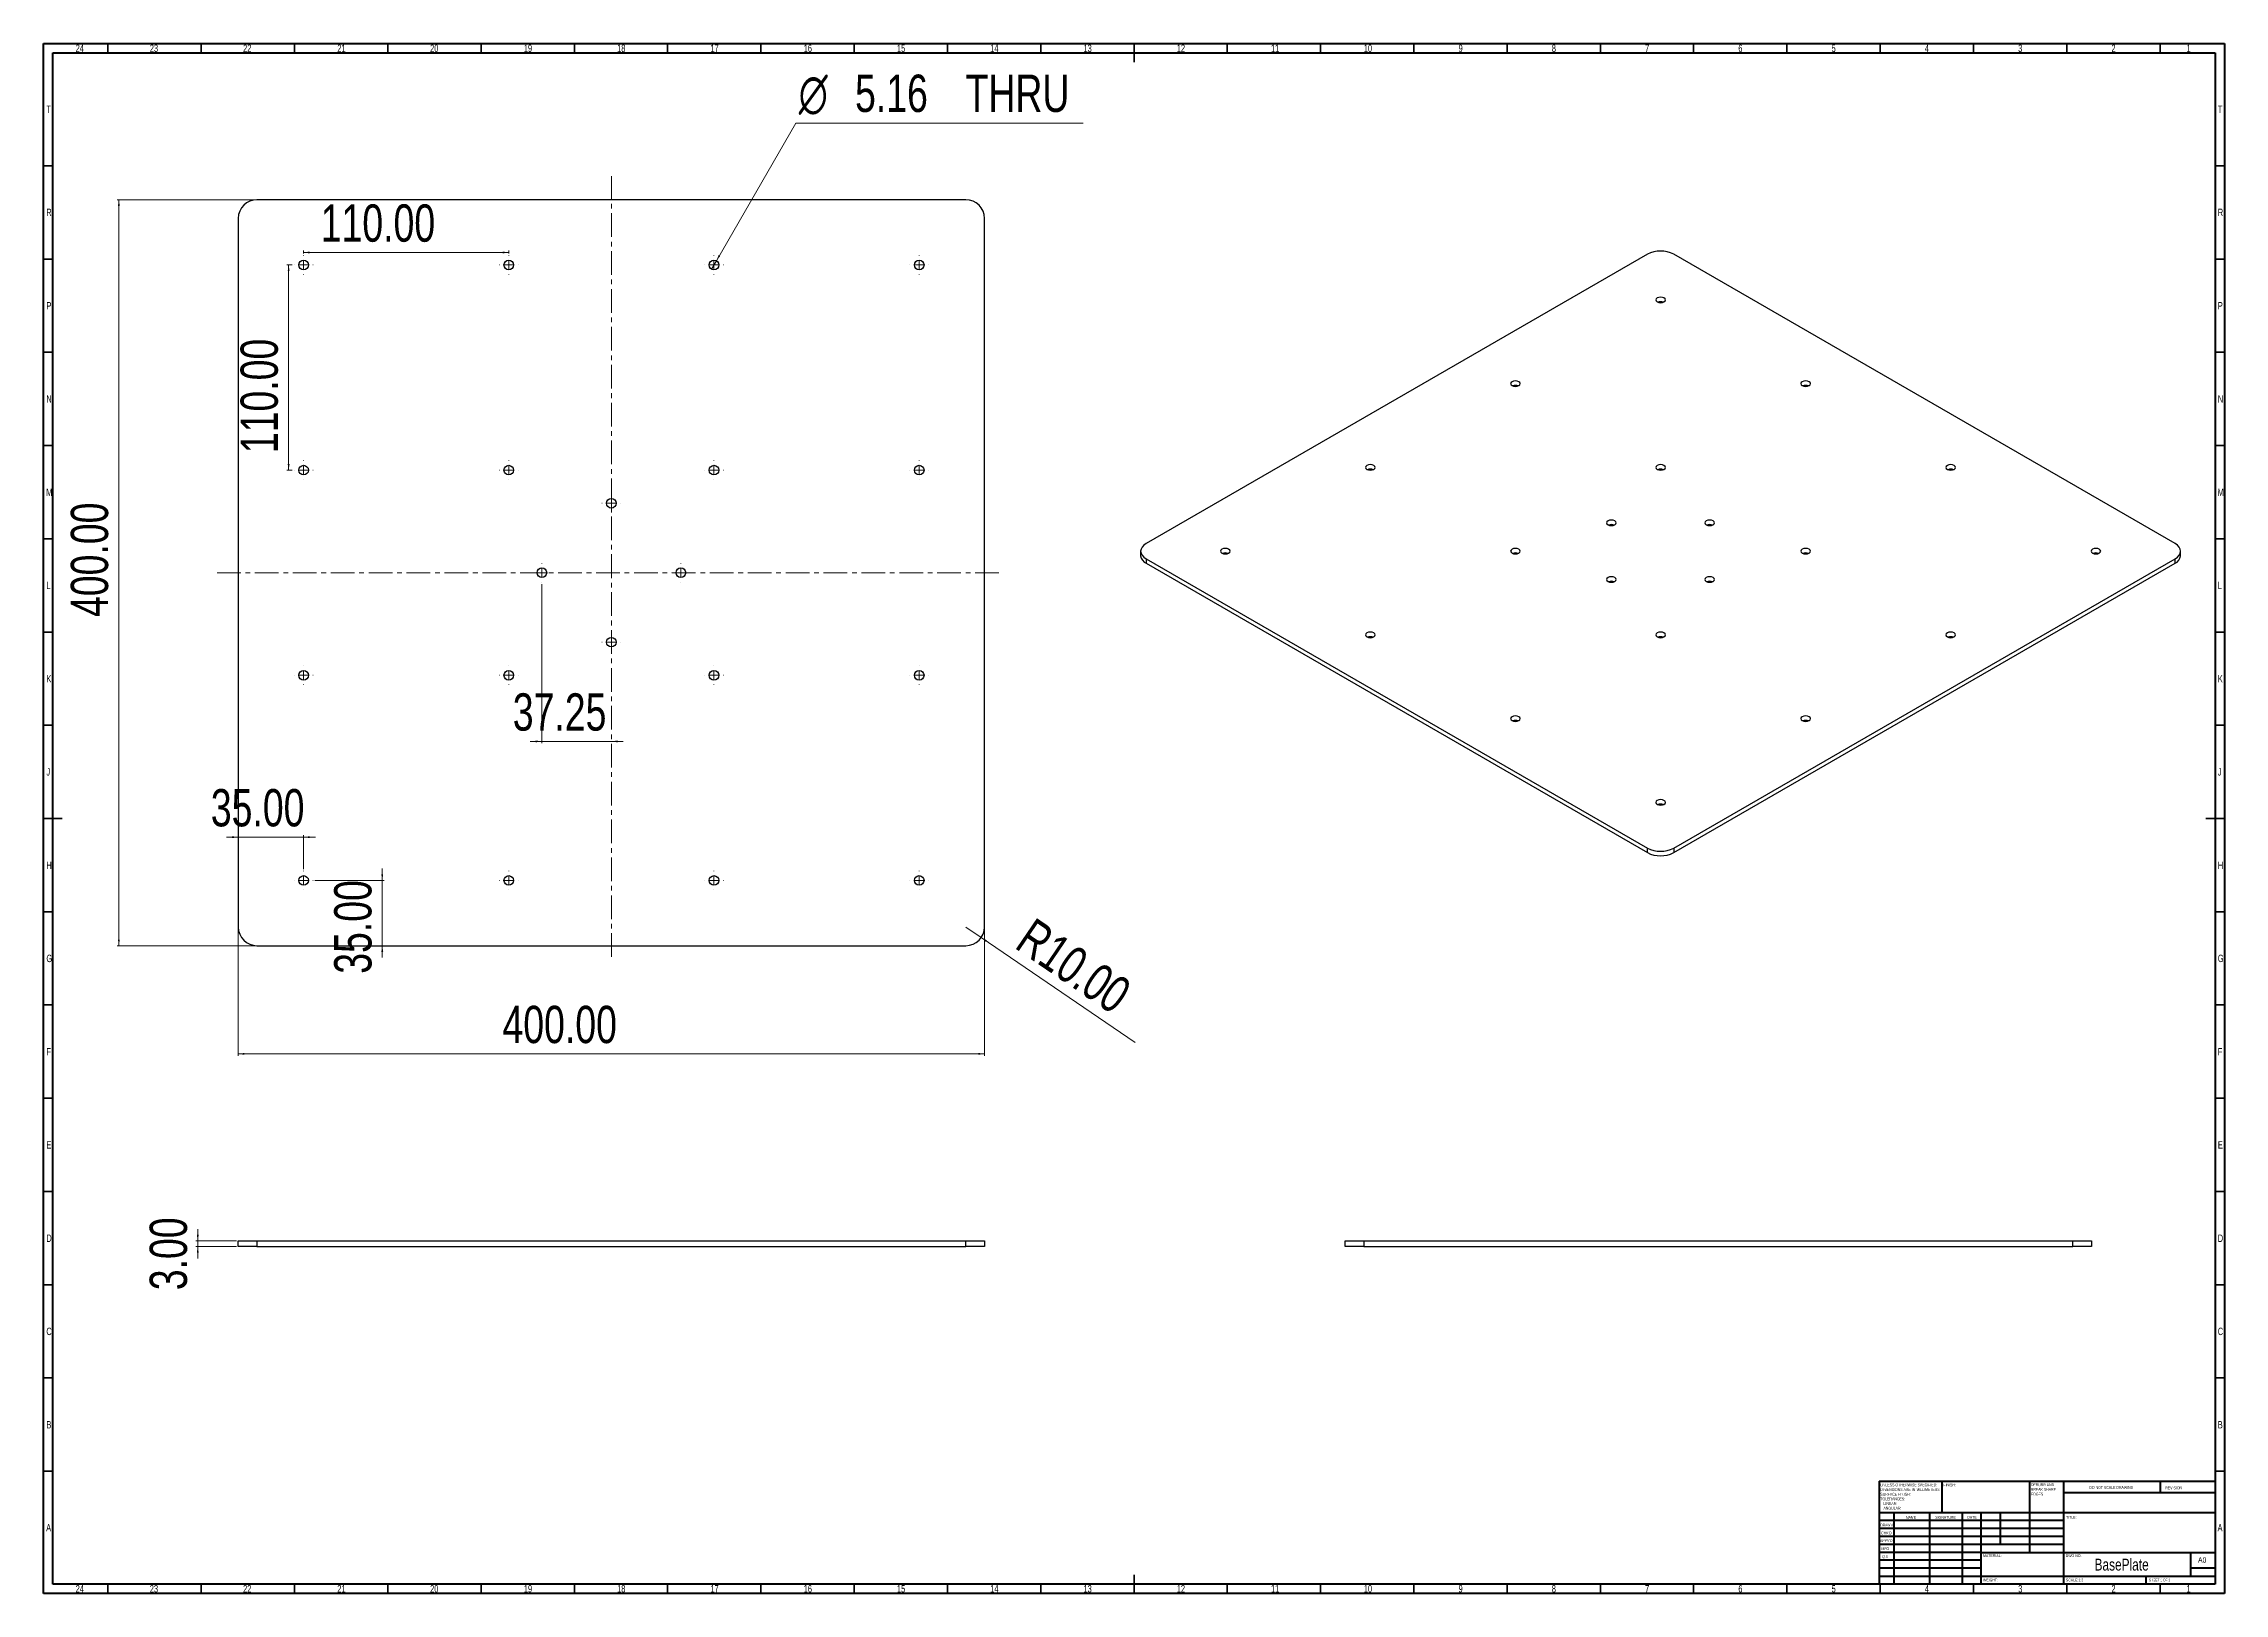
# Model space of a CAD drawing. Header units: inches. Extents: x 13597 to 24437, y 2931 to 11219.
# Drawn here: x 13597 to 14766, y 7395 to 8226 of the extents above; entities that cross this region are included whole.
import ezdxf

# ---------------------------------------------------------------- set-up
doc = ezdxf.new("R2010")
doc.units = ezdxf.units.IN
doc.header["$MEASUREMENT"] = 0
doc.linetypes.add('CENTERX2', pattern=[20.32, 12.7, -2.54, 2.54, -2.54])
doc.styles.add('SLDTEXTSTYLE0', font='TXT', dxfattribs={"width": 0.75})
doc.styles.add('SLDTEXTSTYLE1', font='TXT', dxfattribs={"width": 0.686449})
doc.styles.add('SLDTEXTSTYLE2', font='TXT', dxfattribs={"width": 0.6875})

msp = doc.modelspace()

# ---------------------------------------------------------------- linework, layer by layer
at = {"color": 7, "linetype": 'Continuous', "lineweight": 70}
for p, q in [((13596.587, 7394.546), (13596.587, 8225.546)), ((13596.587, 8225.546), (14765.587, 8225.546)), ((13601.587, 7399.546), (13601.587, 8220.546)), ((13601.587, 8220.546), (14760.587, 8220.546)), ((14760.587, 8220.546), (14760.587, 7399.546)), ((14765.587, 8225.546), (14765.587, 7394.546)), ((14765.587, 7394.546), (13596.587, 7394.546)), ((14760.587, 7399.546), (13601.587, 7399.546))]:
    msp.add_line(p, q, dxfattribs=at)
at = {"color": 7, "linetype": 'Continuous', "lineweight": 35}
for p, q in [((13631.087, 8220.546), (13631.087, 8225.546)), ((13681.087, 8220.546), (13681.087, 8225.546)), ((13731.087, 8220.546), (13731.087, 8225.546)), ((13781.087, 8220.546), (13781.087, 8225.546)), ((13831.087, 8220.546), (13831.087, 8225.546)), ((13881.087, 8220.546), (13881.087, 8225.546)), ((13931.087, 8220.546), (13931.087, 8225.546)), ((13981.087, 8220.546), (13981.087, 8225.546)), ((14031.087, 8220.546), (14031.087, 8225.546)), ((14081.087, 8220.546), (14081.087, 8225.546)), ((14131.087, 8220.546), (14131.087, 8225.546)), ((14181.087, 8225.546), (14181.087, 8215.546)), ((14181.087, 8220.546), (14181.087, 8225.546)), ((14231.087, 8220.546), (14231.087, 8225.546)), ((14281.087, 8220.546), (14281.087, 8225.546)), ((14331.087, 8220.546), (14331.087, 8225.546)), ((14381.087, 8220.546), (14381.087, 8225.546)), ((14431.087, 8220.546), (14431.087, 8225.546)), ((14481.087, 8220.546), (14481.087, 8225.546)), ((14531.087, 8220.546), (14531.087, 8225.546)), ((14581.087, 8220.546), (14581.087, 8225.546)), ((14631.087, 8220.546), (14631.087, 8225.546)), ((14681.087, 8220.546), (14681.087, 8225.546)), ((14731.087, 8220.546), (14731.087, 8225.546)), ((13601.587, 8160.046), (13596.587, 8160.046)), ((14760.587, 8160.046), (14765.587, 8160.046)), ((13601.587, 8110.046), (13596.587, 8110.046)), ((14760.587, 8110.046), (14765.587, 8110.046)), ((13601.587, 8060.046), (13596.587, 8060.046)), ((14760.587, 8060.046), (14765.587, 8060.046)), ((13601.587, 8010.046), (13596.587, 8010.046)), ((14760.587, 8010.046), (14765.587, 8010.046)), ((13601.587, 7960.046), (13596.587, 7960.046)), ((14760.587, 7960.046), (14765.587, 7960.046)), ((13601.587, 7910.046), (13596.587, 7910.046)), ((14760.587, 7910.046), (14765.587, 7910.046)), ((13601.587, 7860.046), (13596.587, 7860.046)), ((14760.587, 7860.046), (14765.587, 7860.046)), ((13596.587, 7810.046), (13606.587, 7810.046)), ((13601.587, 7810.046), (13596.587, 7810.046)), ((14765.587, 7810.046), (14755.587, 7810.046)), ((14760.587, 7810.046), (14765.587, 7810.046)), ((13601.587, 7760.046), (13596.587, 7760.046)), ((14760.587, 7760.046), (14765.587, 7760.046)), ((13601.587, 7710.046), (13596.587, 7710.046)), ((14760.587, 7710.046), (14765.587, 7710.046)), ((13601.587, 7660.046), (13596.587, 7660.046)), ((14760.587, 7660.046), (14765.587, 7660.046)), ((13601.587, 7610.046), (13596.587, 7610.046)), ((14760.587, 7610.046), (14765.587, 7610.046)), ((13601.587, 7560.046), (13596.587, 7560.046)), ((14760.587, 7560.046), (14765.587, 7560.046)), ((13601.587, 7510.046), (13596.587, 7510.046)), ((14760.587, 7510.046), (14765.587, 7510.046)), ((13601.587, 7460.046), (13596.587, 7460.046)), ((14760.587, 7460.046), (14765.587, 7460.046)), ((14181.087, 7394.546), (14181.087, 7404.546)), ((13631.087, 7399.546), (13631.087, 7394.546)), ((13681.087, 7399.546), (13681.087, 7394.546)), ((13731.087, 7399.546), (13731.087, 7394.546)), ((13781.087, 7399.546), (13781.087, 7394.546)), ((13831.087, 7399.546), (13831.087, 7394.546)), ((13881.087, 7399.546), (13881.087, 7394.546)), ((13931.087, 7399.546), (13931.087, 7394.546)), ((13981.087, 7399.546), (13981.087, 7394.546)), ((14031.087, 7399.546), (14031.087, 7394.546)), ((14081.087, 7399.546), (14081.087, 7394.546)), ((14131.087, 7399.546), (14131.087, 7394.546)), ((14181.087, 7399.546), (14181.087, 7394.546)), ((14231.087, 7399.546), (14231.087, 7394.546)), ((14281.087, 7399.546), (14281.087, 7394.546)), ((14331.087, 7399.546), (14331.087, 7394.546)), ((14381.087, 7399.546), (14381.087, 7394.546)), ((14431.087, 7399.546), (14431.087, 7394.546)), ((14481.087, 7399.546), (14481.087, 7394.546)), ((14531.087, 7399.546), (14531.087, 7394.546)), ((14581.087, 7399.546), (14581.087, 7394.546)), ((14631.087, 7399.546), (14631.087, 7394.546)), ((14681.087, 7399.546), (14681.087, 7394.546)), ((14731.087, 7399.546), (14731.087, 7394.546))]:
    msp.add_line(p, q, dxfattribs=at)
at = {"color": 7, "linetype": 'Continuous', "lineweight": 0}
for p, q in [((13957.228, 8109.07), (13999.8, 8182.806)), ((13999.8, 8182.806), (14153.911, 8182.806)), ((13709.938, 8141.836), (13635.938, 8141.836)), ((13636.938, 8141.836), (13636.938, 7741.836)), ((13735.938, 8112.916), (13735.938, 8114.547)), ((13735.938, 8113.547), (13845.938, 8113.547)), ((13845.938, 8112.916), (13845.938, 8114.547)), ((13729.858, 8106.836), (13726.93, 8106.836)), ((13727.93, 8106.836), (13727.93, 7996.836)), ((13954.648, 8104.601), (13957.228, 8109.07)), ((13729.858, 7996.836), (13726.93, 7996.836)), ((13863.688, 7935.756), (13863.688, 7850.376)), ((13863.688, 7851.376), (13857.338, 7851.376)), ((13863.688, 7851.376), (13900.938, 7851.376)), ((13900.938, 7851.376), (13907.288, 7851.376)), ((13700.938, 7800.041), (13694.588, 7800.041)), ((13735.938, 7800.041), (13700.938, 7800.041)), ((13735.938, 7782.916), (13735.938, 7801.041)), ((13735.938, 7800.041), (13742.288, 7800.041)), ((13742.018, 7776.836), (13779.112, 7776.836)), ((13778.112, 7776.836), (13778.112, 7783.186)), ((13778.112, 7776.836), (13778.112, 7741.836)), ((13700.938, 7750.836), (13700.938, 7682.836)), ((14099.202, 7746.205), (14090.938, 7751.836)), ((14100.938, 7750.836), (14100.938, 7682.836)), ((13709.938, 7741.836), (13635.938, 7741.836)), ((13778.112, 7741.836), (13778.112, 7735.486)), ((14099.202, 7746.205), (14181.76, 7689.964)), ((13700.938, 7683.836), (14100.938, 7683.836)), ((13679.227, 7583.556), (13679.227, 7589.906)), ((13699.938, 7583.556), (13678.227, 7583.556)), ((13699.938, 7580.556), (13678.227, 7580.556)), ((13679.227, 7583.556), (13679.227, 7580.556)), ((13679.227, 7580.556), (13679.227, 7574.206))]:
    msp.add_line(p, q, dxfattribs=at)
at = {"color": 7, "linetype": 'CENTERX2', "lineweight": 18}
for p, q in [((13900.938, 7735.792), (13900.938, 8154.402)), ((13689.565, 7941.836), (14110.611, 7941.836))]:
    msp.add_line(p, q, dxfattribs=at)
at = {"color": 7, "linetype": 'Continuous', "lineweight": 25}
for p, q in [((14090.938, 8141.836), (13710.938, 8141.836)), ((13700.938, 8131.836), (13700.938, 7751.836)), ((14100.938, 7751.836), (14100.938, 8131.836)), ((14456.281, 8112.598), (14187.581, 7957.481)), ((14739.124, 7957.481), (14470.424, 8112.598)), ((14462.365, 8089.482), (14461.528, 8089.159)), ((14463.353, 8089.596), (14462.365, 8089.482)), ((14464.34, 8089.482), (14463.353, 8089.596)), ((14465.177, 8089.159), (14464.34, 8089.482)), ((14460.969, 8088.676), (14460.773, 8088.106)), ((14460.773, 8088.106), (14460.969, 8087.536)), ((14461.528, 8089.159), (14460.969, 8088.676)), ((14460.969, 8087.536), (14461.528, 8087.053)), ((14461.528, 8087.053), (14462.365, 8086.73)), ((14462.365, 8086.73), (14463.353, 8086.617)), ((14463.353, 8086.617), (14464.34, 8086.73)), ((14464.34, 8086.73), (14465.177, 8087.053)), ((14465.736, 8088.676), (14465.177, 8089.159)), ((14465.177, 8087.053), (14465.736, 8087.536)), ((14465.933, 8088.106), (14465.736, 8088.676)), ((14465.736, 8087.536), (14465.933, 8088.106)), ((14383.187, 8043.774), (14382.991, 8043.204)), ((14382.991, 8043.204), (14383.187, 8042.634)), ((14383.746, 8044.257), (14383.187, 8043.774)), ((14384.583, 8044.58), (14383.746, 8044.257)), ((14385.571, 8044.693), (14384.583, 8044.58)), ((14386.558, 8044.58), (14385.571, 8044.693)), ((14387.395, 8044.257), (14386.558, 8044.58)), ((14387.954, 8043.774), (14387.395, 8044.257)), ((14388.151, 8043.204), (14387.954, 8043.774)), ((14387.954, 8042.634), (14388.151, 8043.204)), ((14538.751, 8043.774), (14538.554, 8043.204)), ((14538.554, 8043.204), (14538.751, 8042.634)), ((14539.31, 8044.257), (14538.751, 8043.774)), ((14540.147, 8044.58), (14539.31, 8044.257)), ((14541.134, 8044.693), (14540.147, 8044.58)), ((14542.122, 8044.58), (14541.134, 8044.693)), ((14542.959, 8044.257), (14542.122, 8044.58)), ((14543.518, 8043.774), (14542.959, 8044.257)), ((14543.714, 8043.204), (14543.518, 8043.774)), ((14543.518, 8042.634), (14543.714, 8043.204)), ((14383.187, 8042.634), (14383.746, 8042.151)), ((14383.746, 8042.151), (14384.583, 8041.828)), ((14384.583, 8041.828), (14385.571, 8041.714)), ((14385.571, 8041.714), (14386.558, 8041.828)), ((14386.558, 8041.828), (14387.395, 8042.151)), ((14387.395, 8042.151), (14387.954, 8042.634)), ((14538.751, 8042.634), (14539.31, 8042.151)), ((14539.31, 8042.151), (14540.147, 8041.828)), ((14540.147, 8041.828), (14541.134, 8041.714)), ((14541.134, 8041.714), (14542.122, 8041.828)), ((14542.122, 8041.828), (14542.959, 8042.151)), ((14542.959, 8042.151), (14543.518, 8042.634)), ((14305.405, 7998.871), (14305.209, 7998.301)), ((14305.209, 7998.301), (14305.405, 7997.731)), ((14305.965, 7999.354), (14305.405, 7998.871)), ((14305.405, 7997.731), (14305.965, 7997.248)), ((14306.802, 7999.677), (14305.965, 7999.354)), ((14305.965, 7997.248), (14306.802, 7996.925)), ((14307.789, 7999.791), (14306.802, 7999.677)), ((14306.802, 7996.925), (14307.789, 7996.812)), ((14308.776, 7999.677), (14307.789, 7999.791)), ((14307.789, 7996.812), (14308.776, 7996.925)), ((14309.613, 7999.354), (14308.776, 7999.677)), ((14308.776, 7996.925), (14309.613, 7997.248)), ((14310.173, 7998.871), (14309.613, 7999.354)), ((14309.613, 7997.248), (14310.173, 7997.731)), ((14310.369, 7998.301), (14310.173, 7998.871)), ((14310.173, 7997.731), (14310.369, 7998.301)), ((14460.969, 7998.871), (14460.773, 7998.301)), ((14460.773, 7998.301), (14460.969, 7997.731)), ((14461.528, 7999.354), (14460.969, 7998.871)), ((14460.969, 7997.731), (14461.528, 7997.248)), ((14462.365, 7999.677), (14461.528, 7999.354)), ((14461.528, 7997.248), (14462.365, 7996.925)), ((14463.353, 7999.791), (14462.365, 7999.677)), ((14462.365, 7996.925), (14463.353, 7996.812)), ((14464.34, 7999.677), (14463.353, 7999.791)), ((14463.353, 7996.812), (14464.34, 7996.925)), ((14465.177, 7999.354), (14464.34, 7999.677)), ((14464.34, 7996.925), (14465.177, 7997.248)), ((14465.736, 7998.871), (14465.177, 7999.354)), ((14465.177, 7997.248), (14465.736, 7997.731)), ((14465.933, 7998.301), (14465.736, 7998.871)), ((14465.736, 7997.731), (14465.933, 7998.301)), ((14616.532, 7998.871), (14616.336, 7998.301)), ((14616.336, 7998.301), (14616.532, 7997.731)), ((14617.092, 7999.354), (14616.532, 7998.871)), ((14616.532, 7997.731), (14617.092, 7997.248)), ((14617.929, 7999.677), (14617.092, 7999.354)), ((14617.092, 7997.248), (14617.929, 7996.925)), ((14618.916, 7999.791), (14617.929, 7999.677)), ((14617.929, 7996.925), (14618.916, 7996.812)), ((14619.903, 7999.677), (14618.916, 7999.791)), ((14618.916, 7996.812), (14619.903, 7996.925)), ((14620.74, 7999.354), (14619.903, 7999.677)), ((14619.903, 7996.925), (14620.74, 7997.248)), ((14621.3, 7998.871), (14620.74, 7999.354)), ((14620.74, 7997.248), (14621.3, 7997.731)), ((14621.496, 7998.301), (14621.3, 7998.871)), ((14621.3, 7997.731), (14621.496, 7998.301)), ((14434.629, 7969.174), (14434.433, 7968.604)), ((14434.433, 7968.604), (14434.629, 7968.035)), ((14435.188, 7969.658), (14434.629, 7969.174)), ((14434.629, 7968.035), (14435.188, 7967.551)), ((14436.025, 7969.981), (14435.188, 7969.658)), ((14435.188, 7967.551), (14436.025, 7967.228)), ((14437.013, 7970.094), (14436.025, 7969.981)), ((14436.025, 7967.228), (14437.013, 7967.115)), ((14438, 7969.981), (14437.013, 7970.094)), ((14437.013, 7967.115), (14438, 7967.228)), ((14438.837, 7969.658), (14438, 7969.981)), ((14438, 7967.228), (14438.837, 7967.551)), ((14439.396, 7969.174), (14438.837, 7969.658)), ((14438.837, 7967.551), (14439.396, 7968.035)), ((14439.593, 7968.604), (14439.396, 7969.174)), ((14439.396, 7968.035), (14439.593, 7968.604)), ((14487.309, 7969.174), (14487.112, 7968.604)), ((14487.112, 7968.604), (14487.309, 7968.035)), ((14487.868, 7969.658), (14487.309, 7969.174)), ((14487.309, 7968.035), (14487.868, 7967.551)), ((14488.705, 7969.981), (14487.868, 7969.658)), ((14487.868, 7967.551), (14488.705, 7967.228)), ((14489.692, 7970.094), (14488.705, 7969.981)), ((14488.705, 7967.228), (14489.692, 7967.115)), ((14490.68, 7969.981), (14489.692, 7970.094)), ((14489.692, 7967.115), (14490.68, 7967.228)), ((14491.517, 7969.658), (14490.68, 7969.981)), ((14490.68, 7967.228), (14491.517, 7967.551)), ((14492.076, 7969.174), (14491.517, 7969.658)), ((14491.517, 7967.551), (14492.076, 7968.035)), ((14492.272, 7968.604), (14492.076, 7969.174)), ((14492.076, 7968.035), (14492.272, 7968.604)), ((14184.844, 7954.525), (14184.652, 7953.399)), ((14184.652, 7953.399), (14184.652, 7950.949)), ((14184.652, 7953.399), (14184.844, 7952.273)), ((14185.413, 7955.608), (14184.844, 7954.525)), ((14184.844, 7952.273), (14185.413, 7951.19)), ((14186.337, 7956.606), (14185.413, 7955.608)), ((14185.413, 7951.19), (14186.337, 7950.192)), ((14187.581, 7957.481), (14186.337, 7956.606)), ((14186.337, 7950.192), (14187.581, 7949.317)), ((14187.581, 7949.317), (14456.281, 7794.199)), ((14187.581, 7949.317), (14187.581, 7946.867)), ((14227.624, 7953.969), (14227.427, 7953.399)), ((14227.427, 7953.399), (14227.624, 7952.829)), ((14228.183, 7954.452), (14227.624, 7953.969)), ((14227.624, 7952.829), (14228.183, 7952.346)), ((14229.02, 7954.775), (14228.183, 7954.452)), ((14228.183, 7952.346), (14229.02, 7952.023)), ((14230.007, 7954.888), (14229.02, 7954.775)), ((14229.02, 7952.023), (14230.007, 7951.909)), ((14230.995, 7954.775), (14230.007, 7954.888)), ((14230.007, 7951.909), (14230.995, 7952.023)), ((14231.832, 7954.452), (14230.995, 7954.775)), ((14230.995, 7952.023), (14231.832, 7952.346)), ((14232.391, 7953.969), (14231.832, 7954.452)), ((14231.832, 7952.346), (14232.391, 7952.829)), ((14232.587, 7953.399), (14232.391, 7953.969)), ((14232.391, 7952.829), (14232.587, 7953.399)), ((14383.187, 7953.969), (14382.991, 7953.399)), ((14382.991, 7953.399), (14383.187, 7952.829)), ((14383.746, 7954.452), (14383.187, 7953.969)), ((14383.187, 7952.829), (14383.746, 7952.346)), ((14384.583, 7954.775), (14383.746, 7954.452)), ((14383.746, 7952.346), (14384.583, 7952.023)), ((14385.571, 7954.888), (14384.583, 7954.775)), ((14384.583, 7952.023), (14385.571, 7951.909)), ((14386.558, 7954.775), (14385.571, 7954.888)), ((14385.571, 7951.909), (14386.558, 7952.023)), ((14387.395, 7954.452), (14386.558, 7954.775)), ((14386.558, 7952.023), (14387.395, 7952.346)), ((14387.954, 7953.969), (14387.395, 7954.452)), ((14387.395, 7952.346), (14387.954, 7952.829)), ((14388.151, 7953.399), (14387.954, 7953.969)), ((14387.954, 7952.829), (14388.151, 7953.399)), ((14470.424, 7794.199), (14739.124, 7949.317)), ((14538.751, 7953.969), (14538.554, 7953.399)), ((14538.554, 7953.399), (14538.751, 7952.829)), ((14539.31, 7954.452), (14538.751, 7953.969)), ((14538.751, 7952.829), (14539.31, 7952.346)), ((14540.147, 7954.775), (14539.31, 7954.452)), ((14539.31, 7952.346), (14540.147, 7952.023)), ((14541.134, 7954.888), (14540.147, 7954.775)), ((14540.147, 7952.023), (14541.134, 7951.909)), ((14542.122, 7954.775), (14541.134, 7954.888)), ((14541.134, 7951.909), (14542.122, 7952.023)), ((14542.959, 7954.452), (14542.122, 7954.775)), ((14542.122, 7952.023), (14542.959, 7952.346)), ((14543.518, 7953.969), (14542.959, 7954.452)), ((14542.959, 7952.346), (14543.518, 7952.829)), ((14543.714, 7953.399), (14543.518, 7953.969)), ((14543.518, 7952.829), (14543.714, 7953.399)), ((14694.314, 7953.969), (14694.118, 7953.399)), ((14694.118, 7953.399), (14694.314, 7952.829)), ((14694.873, 7954.452), (14694.314, 7953.969)), ((14694.314, 7952.829), (14694.873, 7952.346)), ((14695.71, 7954.775), (14694.873, 7954.452)), ((14694.873, 7952.346), (14695.71, 7952.023)), ((14696.698, 7954.888), (14695.71, 7954.775)), ((14695.71, 7952.023), (14696.698, 7951.909)), ((14697.685, 7954.775), (14696.698, 7954.888)), ((14696.698, 7951.909), (14697.685, 7952.023)), ((14698.522, 7954.452), (14697.685, 7954.775)), ((14697.685, 7952.023), (14698.522, 7952.346)), ((14699.081, 7953.969), (14698.522, 7954.452)), ((14698.522, 7952.346), (14699.081, 7952.829)), ((14699.278, 7953.399), (14699.081, 7953.969)), ((14699.081, 7952.829), (14699.278, 7953.399)), ((14740.368, 7956.606), (14739.124, 7957.481)), ((14739.124, 7949.317), (14740.368, 7950.192)), ((14739.124, 7946.867), (14739.124, 7949.317)), ((14741.292, 7955.608), (14740.368, 7956.606)), ((14740.368, 7950.192), (14741.292, 7951.19)), ((14741.861, 7954.525), (14741.292, 7955.608)), ((14741.292, 7951.19), (14741.861, 7952.273)), ((14742.053, 7953.399), (14741.861, 7954.525)), ((14741.861, 7952.273), (14742.053, 7953.399)), ((14742.053, 7950.949), (14742.053, 7953.399)), ((14187.581, 7946.867), (14456.281, 7791.75)), ((14434.629, 7938.763), (14434.433, 7938.193)), ((14434.433, 7938.193), (14434.629, 7937.623)), ((14435.188, 7939.246), (14434.629, 7938.763)), ((14434.629, 7937.623), (14435.188, 7937.14)), ((14436.025, 7939.569), (14435.188, 7939.246)), ((14437.013, 7939.683), (14436.025, 7939.569)), ((14438, 7939.569), (14437.013, 7939.683)), ((14438.837, 7939.246), (14438, 7939.569)), ((14439.396, 7938.763), (14438.837, 7939.246)), ((14438.837, 7937.14), (14439.396, 7937.623)), ((14439.593, 7938.193), (14439.396, 7938.763)), ((14439.396, 7937.623), (14439.593, 7938.193)), ((14470.424, 7791.75), (14739.124, 7946.867)), ((14487.309, 7938.763), (14487.112, 7938.193)), ((14487.112, 7938.193), (14487.309, 7937.623)), ((14487.868, 7939.246), (14487.309, 7938.763)), ((14487.309, 7937.623), (14487.868, 7937.14)), ((14488.705, 7939.569), (14487.868, 7939.246)), ((14489.692, 7939.683), (14488.705, 7939.569)), ((14490.68, 7939.569), (14489.692, 7939.683)), ((14491.517, 7939.246), (14490.68, 7939.569)), ((14492.076, 7938.763), (14491.517, 7939.246)), ((14491.517, 7937.14), (14492.076, 7937.623)), ((14492.272, 7938.193), (14492.076, 7938.763)), ((14492.076, 7937.623), (14492.272, 7938.193)), ((14435.188, 7937.14), (14436.025, 7936.817)), ((14436.025, 7936.817), (14437.013, 7936.704)), ((14437.013, 7936.704), (14438, 7936.817)), ((14438, 7936.817), (14438.837, 7937.14)), ((14487.868, 7937.14), (14488.705, 7936.817)), ((14488.705, 7936.817), (14489.692, 7936.704)), ((14489.692, 7936.704), (14490.68, 7936.817)), ((14490.68, 7936.817), (14491.517, 7937.14)), ((14305.405, 7909.066), (14305.209, 7908.496)), ((14305.209, 7908.496), (14305.405, 7907.926)), ((14305.965, 7909.55), (14305.405, 7909.066)), ((14305.405, 7907.926), (14305.965, 7907.443)), ((14306.802, 7909.872), (14305.965, 7909.55)), ((14305.965, 7907.443), (14306.802, 7907.12)), ((14307.789, 7909.986), (14306.802, 7909.872)), ((14306.802, 7907.12), (14307.789, 7907.007)), ((14308.776, 7909.872), (14307.789, 7909.986)), ((14307.789, 7907.007), (14308.776, 7907.12)), ((14309.613, 7909.55), (14308.776, 7909.872)), ((14308.776, 7907.12), (14309.613, 7907.443)), ((14310.173, 7909.066), (14309.613, 7909.55)), ((14309.613, 7907.443), (14310.173, 7907.926)), ((14310.369, 7908.496), (14310.173, 7909.066)), ((14310.173, 7907.926), (14310.369, 7908.496)), ((14460.969, 7909.066), (14460.773, 7908.496)), ((14460.773, 7908.496), (14460.969, 7907.926)), ((14461.528, 7909.55), (14460.969, 7909.066)), ((14460.969, 7907.926), (14461.528, 7907.443)), ((14462.365, 7909.872), (14461.528, 7909.55)), ((14461.528, 7907.443), (14462.365, 7907.12)), ((14463.353, 7909.986), (14462.365, 7909.872)), ((14462.365, 7907.12), (14463.353, 7907.007)), ((14464.34, 7909.872), (14463.353, 7909.986)), ((14463.353, 7907.007), (14464.34, 7907.12)), ((14465.177, 7909.55), (14464.34, 7909.872)), ((14464.34, 7907.12), (14465.177, 7907.443)), ((14465.736, 7909.066), (14465.177, 7909.55)), ((14465.177, 7907.443), (14465.736, 7907.926)), ((14465.933, 7908.496), (14465.736, 7909.066)), ((14465.736, 7907.926), (14465.933, 7908.496)), ((14616.532, 7909.066), (14616.336, 7908.496)), ((14616.336, 7908.496), (14616.532, 7907.926)), ((14617.092, 7909.55), (14616.532, 7909.066)), ((14616.532, 7907.926), (14617.092, 7907.443)), ((14617.929, 7909.872), (14617.092, 7909.55)), ((14617.092, 7907.443), (14617.929, 7907.12)), ((14618.916, 7909.986), (14617.929, 7909.872)), ((14617.929, 7907.12), (14618.916, 7907.007)), ((14619.903, 7909.872), (14618.916, 7909.986)), ((14618.916, 7907.007), (14619.903, 7907.12)), ((14620.74, 7909.55), (14619.903, 7909.872)), ((14619.903, 7907.12), (14620.74, 7907.443)), ((14621.3, 7909.066), (14620.74, 7909.55)), ((14620.74, 7907.443), (14621.3, 7907.926)), ((14621.496, 7908.496), (14621.3, 7909.066)), ((14621.3, 7907.926), (14621.496, 7908.496)), ((14383.187, 7864.164), (14382.991, 7863.594)), ((14382.991, 7863.594), (14383.187, 7863.024)), ((14383.746, 7864.647), (14383.187, 7864.164)), ((14383.187, 7863.024), (14383.746, 7862.541)), ((14384.583, 7864.97), (14383.746, 7864.647)), ((14383.746, 7862.541), (14384.583, 7862.218)), ((14385.571, 7865.083), (14384.583, 7864.97)), ((14384.583, 7862.218), (14385.571, 7862.105)), ((14386.558, 7864.97), (14385.571, 7865.083)), ((14385.571, 7862.105), (14386.558, 7862.218)), ((14387.395, 7864.647), (14386.558, 7864.97)), ((14386.558, 7862.218), (14387.395, 7862.541)), ((14387.954, 7864.164), (14387.395, 7864.647)), ((14387.395, 7862.541), (14387.954, 7863.024)), ((14388.151, 7863.594), (14387.954, 7864.164)), ((14387.954, 7863.024), (14388.151, 7863.594)), ((14538.751, 7864.164), (14538.554, 7863.594)), ((14538.554, 7863.594), (14538.751, 7863.024)), ((14539.31, 7864.647), (14538.751, 7864.164)), ((14538.751, 7863.024), (14539.31, 7862.541)), ((14540.147, 7864.97), (14539.31, 7864.647)), ((14539.31, 7862.541), (14540.147, 7862.218)), ((14541.134, 7865.083), (14540.147, 7864.97)), ((14540.147, 7862.218), (14541.134, 7862.105)), ((14542.122, 7864.97), (14541.134, 7865.083)), ((14541.134, 7862.105), (14542.122, 7862.218)), ((14542.959, 7864.647), (14542.122, 7864.97)), ((14542.122, 7862.218), (14542.959, 7862.541)), ((14543.518, 7864.164), (14542.959, 7864.647)), ((14542.959, 7862.541), (14543.518, 7863.024)), ((14543.714, 7863.594), (14543.518, 7864.164)), ((14543.518, 7863.024), (14543.714, 7863.594)), ((14460.969, 7819.262), (14460.773, 7818.692)), ((14460.773, 7818.692), (14460.969, 7818.122)), ((14461.528, 7819.745), (14460.969, 7819.262)), ((14460.969, 7818.122), (14461.528, 7817.638)), ((14462.365, 7820.068), (14461.528, 7819.745)), ((14461.528, 7817.638), (14462.365, 7817.316)), ((14463.353, 7820.181), (14462.365, 7820.068)), ((14462.365, 7817.316), (14463.353, 7817.202)), ((14464.34, 7820.068), (14463.353, 7820.181)), ((14463.353, 7817.202), (14464.34, 7817.316)), ((14465.177, 7819.745), (14464.34, 7820.068)), ((14464.34, 7817.316), (14465.177, 7817.638)), ((14465.736, 7819.262), (14465.177, 7819.745)), ((14465.177, 7817.638), (14465.736, 7818.122)), ((14465.933, 7818.692), (14465.736, 7819.262)), ((14465.736, 7818.122), (14465.933, 7818.692)), ((14456.281, 7791.75), (14456.281, 7794.199)), ((14470.424, 7794.199), (14470.424, 7791.75)), ((13710.938, 7741.836), (14090.938, 7741.836)), ((13700.938, 7580.556), (13700.938, 7583.556)), ((13700.938, 7583.556), (13710.938, 7583.556)), ((13710.938, 7580.556), (13700.938, 7580.556)), ((13710.938, 7583.556), (13710.938, 7580.556)), ((13710.938, 7583.556), (14090.938, 7583.556)), ((13710.938, 7580.556), (14090.938, 7580.556)), ((14090.938, 7580.556), (14090.938, 7583.556)), ((14090.938, 7583.556), (14100.938, 7583.556)), ((14100.938, 7580.556), (14090.938, 7580.556)), ((14100.938, 7583.556), (14100.938, 7580.556)), ((14294.368, 7580.556), (14294.368, 7583.556)), ((14294.368, 7583.556), (14304.368, 7583.556)), ((14304.368, 7580.556), (14294.368, 7580.556)), ((14304.368, 7583.556), (14304.368, 7580.556)), ((14304.368, 7583.556), (14684.368, 7583.556)), ((14304.368, 7580.556), (14684.368, 7580.556)), ((14684.368, 7580.556), (14684.368, 7583.556)), ((14684.368, 7583.556), (14694.368, 7583.556)), ((14694.368, 7580.556), (14684.368, 7580.556)), ((14694.368, 7583.556), (14694.368, 7580.556))]:
    msp.add_line(p, q, dxfattribs=at)
at = {"color": 0, "linetype": 'Continuous', "lineweight": 18}
for p, q in [((13730.938, 8106.836), (13730.858, 8106.836)), ((13735.938, 8106.836), (13733.438, 8106.836)), ((13735.938, 8111.836), (13735.938, 8111.916)), ((13735.938, 8106.836), (13735.938, 8109.336)), ((13735.938, 8106.836), (13735.938, 8104.336)), ((13735.938, 8106.836), (13738.438, 8106.836)), ((13735.938, 8101.836), (13735.938, 8101.756)), ((13740.938, 8106.836), (13741.018, 8106.836)), ((13840.938, 8106.836), (13840.858, 8106.836)), ((13845.938, 8106.836), (13843.438, 8106.836)), ((13845.938, 8111.836), (13845.938, 8111.916)), ((13845.938, 8106.836), (13845.938, 8109.336)), ((13845.938, 8106.836), (13845.938, 8104.336)), ((13845.938, 8106.836), (13848.438, 8106.836)), ((13845.938, 8101.836), (13845.938, 8101.756)), ((13850.938, 8106.836), (13851.018, 8106.836)), ((13950.938, 8106.836), (13950.858, 8106.836)), ((13955.938, 8106.836), (13953.438, 8106.836)), ((13955.938, 8111.836), (13955.938, 8111.916)), ((13955.938, 8106.836), (13955.938, 8109.336)), ((13955.938, 8106.836), (13955.938, 8104.336)), ((13955.938, 8106.836), (13958.438, 8106.836)), ((13955.938, 8101.836), (13955.938, 8101.756)), ((13960.938, 8106.836), (13961.018, 8106.836)), ((14060.938, 8106.836), (14060.858, 8106.836)), ((14065.938, 8106.836), (14063.438, 8106.836)), ((14065.938, 8111.836), (14065.938, 8111.916)), ((14065.938, 8106.836), (14065.938, 8109.336)), ((14065.938, 8106.836), (14065.938, 8104.336)), ((14065.938, 8106.836), (14068.438, 8106.836)), ((14065.938, 8101.836), (14065.938, 8101.756)), ((14070.938, 8106.836), (14071.018, 8106.836)), ((13730.938, 7996.836), (13730.858, 7996.836)), ((13735.938, 7996.836), (13733.438, 7996.836)), ((13735.938, 8001.836), (13735.938, 8001.916)), ((13735.938, 7996.836), (13735.938, 7999.336)), ((13735.938, 7996.836), (13735.938, 7994.336)), ((13735.938, 7996.836), (13738.438, 7996.836)), ((13740.938, 7996.836), (13741.018, 7996.836)), ((13840.938, 7996.836), (13840.858, 7996.836)), ((13845.938, 7996.836), (13843.438, 7996.836)), ((13845.938, 8001.836), (13845.938, 8001.916)), ((13845.938, 7996.836), (13845.938, 7999.336)), ((13845.938, 7996.836), (13845.938, 7994.336)), ((13845.938, 7996.836), (13848.438, 7996.836)), ((13850.938, 7996.836), (13851.018, 7996.836)), ((13950.938, 7996.836), (13950.858, 7996.836)), ((13955.938, 7996.836), (13953.438, 7996.836)), ((13955.938, 8001.836), (13955.938, 8001.916)), ((13955.938, 7996.836), (13955.938, 7999.336)), ((13955.938, 7996.836), (13955.938, 7994.336)), ((13955.938, 7996.836), (13958.438, 7996.836)), ((13960.938, 7996.836), (13961.018, 7996.836)), ((14060.938, 7996.836), (14060.858, 7996.836)), ((14065.938, 7996.836), (14063.438, 7996.836)), ((14065.938, 8001.836), (14065.938, 8001.916)), ((14065.938, 7996.836), (14065.938, 7999.336)), ((14065.938, 7996.836), (14065.938, 7994.336)), ((14065.938, 7996.836), (14068.438, 7996.836)), ((14070.938, 7996.836), (14071.018, 7996.836)), ((13735.938, 7991.836), (13735.938, 7991.756)), ((13845.938, 7991.836), (13845.938, 7991.756)), ((13955.938, 7991.836), (13955.938, 7991.756)), ((14065.938, 7991.836), (14065.938, 7991.756)), ((13895.938, 7979.086), (13895.858, 7979.086)), ((13900.938, 7979.086), (13898.438, 7979.086)), ((13900.938, 7984.086), (13900.938, 7984.166)), ((13900.938, 7979.086), (13900.938, 7981.586)), ((13900.938, 7979.086), (13900.938, 7976.586)), ((13900.938, 7979.086), (13903.438, 7979.086)), ((13900.938, 7974.086), (13900.938, 7974.006)), ((13905.938, 7979.086), (13906.018, 7979.086)), ((13858.688, 7941.836), (13858.608, 7941.836)), ((13863.688, 7941.836), (13861.188, 7941.836)), ((13863.688, 7946.836), (13863.688, 7946.916)), ((13863.688, 7941.836), (13863.688, 7944.336)), ((13863.688, 7941.836), (13863.688, 7939.336)), ((13863.688, 7941.836), (13866.188, 7941.836)), ((13868.688, 7941.836), (13868.768, 7941.836)), ((13933.188, 7941.836), (13933.108, 7941.836)), ((13938.188, 7941.836), (13935.688, 7941.836)), ((13938.188, 7946.836), (13938.188, 7946.916)), ((13938.188, 7941.836), (13938.188, 7944.336)), ((13938.188, 7941.836), (13938.188, 7939.336)), ((13938.188, 7941.836), (13940.688, 7941.836)), ((13943.188, 7941.836), (13943.268, 7941.836)), ((13863.688, 7936.836), (13863.688, 7936.756)), ((13938.188, 7936.836), (13938.188, 7936.756)), ((13895.938, 7904.586), (13895.858, 7904.586)), ((13900.938, 7904.586), (13898.438, 7904.586)), ((13900.938, 7909.586), (13900.938, 7909.666)), ((13900.938, 7904.586), (13900.938, 7907.086)), ((13900.938, 7904.586), (13900.938, 7902.086)), ((13900.938, 7904.586), (13903.438, 7904.586)), ((13905.938, 7904.586), (13906.018, 7904.586)), ((13735.938, 7891.836), (13735.938, 7891.916)), ((13845.938, 7891.836), (13845.938, 7891.916)), ((13900.938, 7899.586), (13900.938, 7899.506)), ((13955.938, 7891.836), (13955.938, 7891.916)), ((14065.938, 7891.836), (14065.938, 7891.916)), ((13730.938, 7886.836), (13730.858, 7886.836)), ((13735.938, 7886.836), (13733.438, 7886.836)), ((13735.938, 7886.836), (13735.938, 7889.336)), ((13735.938, 7886.836), (13735.938, 7884.336)), ((13735.938, 7886.836), (13738.438, 7886.836)), ((13735.938, 7881.836), (13735.938, 7881.756)), ((13740.938, 7886.836), (13741.018, 7886.836)), ((13840.938, 7886.836), (13840.858, 7886.836)), ((13845.938, 7886.836), (13843.438, 7886.836)), ((13845.938, 7886.836), (13845.938, 7889.336)), ((13845.938, 7886.836), (13845.938, 7884.336)), ((13845.938, 7886.836), (13848.438, 7886.836)), ((13845.938, 7881.836), (13845.938, 7881.756)), ((13850.938, 7886.836), (13851.018, 7886.836)), ((13950.938, 7886.836), (13950.858, 7886.836)), ((13955.938, 7886.836), (13953.438, 7886.836)), ((13955.938, 7886.836), (13955.938, 7889.336)), ((13955.938, 7886.836), (13955.938, 7884.336)), ((13955.938, 7886.836), (13958.438, 7886.836)), ((13955.938, 7881.836), (13955.938, 7881.756)), ((13960.938, 7886.836), (13961.018, 7886.836)), ((14060.938, 7886.836), (14060.858, 7886.836)), ((14065.938, 7886.836), (14063.438, 7886.836)), ((14065.938, 7886.836), (14065.938, 7889.336)), ((14065.938, 7886.836), (14065.938, 7884.336)), ((14065.938, 7886.836), (14068.438, 7886.836)), ((14065.938, 7881.836), (14065.938, 7881.756)), ((14070.938, 7886.836), (14071.018, 7886.836)), ((13730.938, 7776.836), (13730.858, 7776.836)), ((13735.938, 7776.836), (13733.438, 7776.836)), ((13735.938, 7781.836), (13735.938, 7781.916)), ((13735.938, 7776.836), (13735.938, 7779.336)), ((13735.938, 7776.836), (13735.938, 7774.336)), ((13735.938, 7776.836), (13738.438, 7776.836)), ((13740.938, 7776.836), (13741.018, 7776.836)), ((13840.938, 7776.836), (13840.858, 7776.836)), ((13845.938, 7776.836), (13843.438, 7776.836)), ((13845.938, 7781.836), (13845.938, 7781.916)), ((13845.938, 7776.836), (13845.938, 7779.336)), ((13845.938, 7776.836), (13845.938, 7774.336)), ((13845.938, 7776.836), (13848.438, 7776.836)), ((13850.938, 7776.836), (13851.018, 7776.836)), ((13950.938, 7776.836), (13950.858, 7776.836)), ((13955.938, 7776.836), (13953.438, 7776.836)), ((13955.938, 7781.836), (13955.938, 7781.916)), ((13955.938, 7776.836), (13955.938, 7779.336)), ((13955.938, 7776.836), (13955.938, 7774.336)), ((13955.938, 7776.836), (13958.438, 7776.836)), ((13960.938, 7776.836), (13961.018, 7776.836)), ((14060.938, 7776.836), (14060.858, 7776.836)), ((14065.938, 7776.836), (14063.438, 7776.836)), ((14065.938, 7781.836), (14065.938, 7781.916)), ((14065.938, 7776.836), (14065.938, 7779.336)), ((14065.938, 7776.836), (14065.938, 7774.336)), ((14065.938, 7776.836), (14068.438, 7776.836)), ((14070.938, 7776.836), (14071.018, 7776.836)), ((13735.938, 7771.836), (13735.938, 7771.756)), ((13845.938, 7771.836), (13845.938, 7771.756)), ((13955.938, 7771.836), (13955.938, 7771.756)), ((14065.938, 7771.836), (14065.938, 7771.756))]:
    msp.add_line(p, q, dxfattribs=at)
at = {"color": 7, "linetype": 'Continuous', "lineweight": 50}
for p, q in [((14580.587, 7454.796), (14760.587, 7454.796)), ((14580.587, 7454.796), (14580.587, 7399.546)), ((14614.387, 7437.796), (14614.387, 7454.796)), ((14661.187, 7454.796), (14661.187, 7416.546)), ((14679.387, 7454.796), (14679.387, 7399.546)), ((14760.587, 7448.421), (14679.387, 7448.421)), ((14731.387, 7448.421), (14731.387, 7454.796)), ((14760.587, 7437.796), (14580.587, 7437.796)), ((14588.387, 7437.796), (14588.387, 7399.546)), ((14607.578, 7437.796), (14607.578, 7399.546)), ((14624.986, 7437.796), (14624.986, 7399.546)), ((14635.187, 7399.546), (14635.187, 7437.796)), ((14645.587, 7420.796), (14645.587, 7437.796)), ((14679.387, 7433.546), (14580.587, 7433.546)), ((14679.387, 7429.296), (14580.587, 7429.296)), ((14679.387, 7425.046), (14580.587, 7425.046)), ((14679.387, 7420.796), (14580.587, 7420.796)), ((14635.187, 7416.546), (14580.587, 7416.546)), ((14635.187, 7412.295), (14580.587, 7412.295)), ((14635.187, 7416.546), (14760.587, 7416.546)), ((14747.587, 7403.796), (14747.587, 7416.546)), ((14635.187, 7408.046), (14580.587, 7408.046)), ((14580.587, 7403.796), (14760.587, 7403.796)), ((14723.587, 7399.546), (14723.587, 7403.796)), ((14760.587, 7408.046), (14747.587, 7408.046))]:
    msp.add_line(p, q, dxfattribs=at)
at = {"color": 7, "linetype": 'Continuous', "lineweight": 25}
for centre in [(13735.938, 8106.836), (13845.938, 8106.836), (13955.938, 8106.836), (14065.938, 8106.836), (13735.938, 7996.836), (13845.938, 7996.836), (13955.938, 7996.836), (14065.938, 7996.836), (13900.938, 7979.086), (13863.688, 7941.836), (13938.188, 7941.836), (13900.938, 7904.586), (13735.938, 7886.836), (13845.938, 7886.836), (13955.938, 7886.836), (14065.938, 7886.836), (13735.938, 7776.836), (13845.938, 7776.836), (13955.938, 7776.836), (14065.938, 7776.836)]:
    msp.add_circle(centre, 2.58, dxfattribs=at)
for centre, radius, start, end in [((13710.938, 8131.836), 10, 90, 180), ((14090.938, 8131.836), 10, 0, 90), ((14463.353, 8098.951), 15.37, 62.609672, 117.390328), ((14463.353, 8083.017), 4.134, 69.199216, 110.800784), ((14385.571, 8038.115), 4.134, 69.199216, 110.800784), ((14541.134, 8038.115), 4.134, 69.199216, 110.800784), ((14307.789, 7993.212), 4.134, 69.199216, 110.800784), ((14463.353, 7993.212), 4.134, 69.199216, 110.800784), ((14618.916, 7993.212), 4.134, 69.199216, 110.800784), ((14437.013, 7963.515), 4.134, 69.199216, 110.800784), ((14489.692, 7963.515), 4.134, 69.199216, 110.800784), ((14189.657, 7951.448), 5.029, 185.694799, 245.625342), ((14230.007, 7948.31), 4.134, 69.199216, 110.800784), ((14385.571, 7948.31), 4.134, 69.199216, 110.800784), ((14541.134, 7948.31), 4.134, 69.199216, 110.800784), ((14696.698, 7948.31), 4.134, 69.199216, 110.800784), ((14737.049, 7951.448), 5.029, 294.374658, 354.305201), ((14437.013, 7933.104), 4.134, 69.199216, 110.800784), ((14489.692, 7933.104), 4.134, 69.199216, 110.800784), ((14307.789, 7903.407), 4.134, 69.199216, 110.800784), ((14463.353, 7903.407), 4.134, 69.199216, 110.800784), ((14618.916, 7903.407), 4.134, 69.199216, 110.800784), ((14385.571, 7858.505), 4.134, 69.199216, 110.800784), ((14541.134, 7858.505), 4.134, 69.199216, 110.800784), ((14463.353, 7813.602), 4.134, 69.199216, 110.800784), ((14463.353, 7807.846), 15.37, 242.609672, 297.390328), ((14463.353, 7805.397), 15.37, 242.609672, 297.390328), ((13710.938, 7751.836), 10, 180, 270), ((14090.938, 7751.836), 10, 270, 0)]:
    msp.add_arc(centre, radius, start, end, dxfattribs=at)
at = {"color": 7, "linetype": 'Continuous', "lineweight": 18}
for points in [[(13636.938, 8141.836), (13636.43, 8138.534), (13637.446, 8138.534)], [(13735.938, 8113.547), (13739.24, 8113.039), (13739.24, 8114.055)], [(13845.938, 8113.547), (13842.636, 8114.055), (13842.636, 8113.039)], [(13727.93, 8106.836), (13727.422, 8103.534), (13728.438, 8103.534)], [(13957.228, 8109.07), (13959.319, 8111.676), (13958.439, 8112.184)], [(13727.93, 7996.836), (13728.438, 8000.138), (13727.422, 8000.138)], [(13863.688, 7851.376), (13860.386, 7851.884), (13860.386, 7850.868)], [(13900.938, 7851.376), (13904.24, 7850.868), (13904.24, 7851.884)], [(13700.938, 7800.041), (13697.636, 7800.549), (13697.636, 7799.533)], [(13735.938, 7800.041), (13739.24, 7799.533), (13739.24, 7800.549)], [(13778.112, 7776.836), (13778.62, 7780.138), (13777.604, 7780.138)], [(13636.938, 7741.836), (13637.446, 7745.138), (13636.43, 7745.138)], [(13778.112, 7741.836), (13777.604, 7738.534), (13778.62, 7738.534)], [(14099.202, 7746.205), (14101.645, 7743.927), (14102.217, 7744.766)], [(13700.938, 7683.836), (13704.24, 7683.328), (13704.24, 7684.344)], [(14100.938, 7683.836), (14097.636, 7684.344), (14097.636, 7683.328)], [(13679.227, 7583.556), (13679.735, 7586.858), (13678.719, 7586.858)], [(13679.227, 7580.556), (13678.719, 7577.254), (13679.735, 7577.254)]]:
    msp.add_solid(points, dxfattribs=at)

# ---------------------------------------------------------------- texts
at = {"color": 7}
for s, height, style, width, p in [('24', 3.9687, 'SLDTEXTSTYLE0', 0.75, (13613.776, 8221.051)), ('23', 3.9687, 'SLDTEXTSTYLE0', 0.75, (13653.526, 8221.051)), ('22', 3.9687, 'SLDTEXTSTYLE0', 0.75, (13703.526, 8221.051)), ('21', 3.9687, 'SLDTEXTSTYLE0', 0.75, (13754.023, 8221.051)), ('20', 3.9687, 'SLDTEXTSTYLE0', 0.75, (13803.775, 8221.051)), ('19', 3.9687, 'SLDTEXTSTYLE0', 0.75, (13854.023, 8221.051)), ('18', 3.9687, 'SLDTEXTSTYLE0', 0.75, (13904.023, 8221.051)), ('17', 3.9687, 'SLDTEXTSTYLE0', 0.75, (13954.023, 8221.051)), ('16', 3.9687, 'SLDTEXTSTYLE0', 0.75, (14004.023, 8221.051)), ('15', 3.9687, 'SLDTEXTSTYLE0', 0.75, (14054.023, 8221.051)), ('14', 3.9687, 'SLDTEXTSTYLE0', 0.75, (14104.023, 8221.051)), ('13', 3.9687, 'SLDTEXTSTYLE0', 0.75, (14154.023, 8221.051)), ('12', 3.9687, 'SLDTEXTSTYLE0', 0.75, (14204.023, 8221.051)), ('11', 3.9687, 'SLDTEXTSTYLE0', 0.75, (14254.519, 8221.051)), ('10', 3.9687, 'SLDTEXTSTYLE0', 0.75, (14304.271, 8221.051)), ('9', 3.969, 'SLDTEXTSTYLE0', 0.75, (14355.055, 8221.051)), ('8', 3.969, 'SLDTEXTSTYLE0', 0.75, (14405.055, 8221.051)), ('7', 3.969, 'SLDTEXTSTYLE0', 0.75, (14455.055, 8221.051)), ('6', 3.969, 'SLDTEXTSTYLE0', 0.75, (14505.055, 8221.051)), ('5', 3.969, 'SLDTEXTSTYLE0', 0.75, (14555.055, 8221.051)), ('4', 3.969, 'SLDTEXTSTYLE0', 0.75, (14605.055, 8221.051)), ('3', 3.969, 'SLDTEXTSTYLE0', 0.75, (14655.055, 8221.051)), ('2', 3.969, 'SLDTEXTSTYLE0', 0.75, (14705.055, 8221.051)), ('1', 3.969, 'SLDTEXTSTYLE0', 0.75, (14745.301, 8221.051)), ('∅', 20, 'SLDTEXTSTYLE0', 0.75, (14001.387, 8188.588)), ('5.16', 20, 'SLDTEXTSTYLE0', 0.75, (14031.55, 8188.893)), ('THRU', 20, 'SLDTEXTSTYLE0', 0.75, (14090.772, 8188.893)), ('T', 3.969, 'SLDTEXTSTYLE0', 0.75, (13598.083, 8188.301)), ('T', 3.969, 'SLDTEXTSTYLE0', 0.75, (14762.083, 8188.301)), ('R', 3.969, 'SLDTEXTSTYLE0', 0.75, (13598.039, 8133.051)), ('110.00', 20, 'SLDTEXTSTYLE0', 0.75, (13745.127, 8119.328)), ('R', 3.969, 'SLDTEXTSTYLE0', 0.75, (14762.039, 8133.051)), ('P', 3.969, 'SLDTEXTSTYLE0', 0.75, (13598.08, 8082.994)), ('P', 3.969, 'SLDTEXTSTYLE0', 0.75, (14762.08, 8082.994)), ('N', 3.969, 'SLDTEXTSTYLE0', 0.75, (13598.058, 8033.051)), ('N', 3.969, 'SLDTEXTSTYLE0', 0.75, (14762.058, 8033.051)), ('M', 3.969, 'SLDTEXTSTYLE0', 0.75, (13597.956, 7982.994)), ('M', 3.969, 'SLDTEXTSTYLE0', 0.75, (14761.956, 7982.994)), ('L', 3.969, 'SLDTEXTSTYLE0', 0.75, (13598.049, 7933.051)), ('L', 3.969, 'SLDTEXTSTYLE0', 0.75, (14762.049, 7933.051)), ('K', 3.969, 'SLDTEXTSTYLE0', 0.75, (13598.083, 7882.994)), ('K', 3.969, 'SLDTEXTSTYLE0', 0.75, (14762.083, 7882.994)), ('37.25', 20, 'SLDTEXTSTYLE0', 0.75, (13848.086, 7857.157)), ('J', 3.969, 'SLDTEXTSTYLE0', 0.75, (13598.06, 7833.051)), ('J', 3.969, 'SLDTEXTSTYLE0', 0.75, (14762.06, 7833.051)), ('35.00', 20, 'SLDTEXTSTYLE0', 0.75, (13686.22, 7805.822)), ('H', 3.969, 'SLDTEXTSTYLE0', 0.75, (13598.085, 7782.994)), ('H', 3.969, 'SLDTEXTSTYLE0', 0.75, (14762.085, 7782.994)), ('G', 3.969, 'SLDTEXTSTYLE0', 0.75, (13598.081, 7733.051)), ('G', 3.969, 'SLDTEXTSTYLE0', 0.75, (14762.081, 7733.051)), ('400.00', 20, 'SLDTEXTSTYLE0', 0.75, (13842.557, 7689.617)), ('F', 3.969, 'SLDTEXTSTYLE0', 0.75, (13598.052, 7682.994)), ('F', 3.969, 'SLDTEXTSTYLE0', 0.75, (14762.052, 7682.994)), ('E', 3.969, 'SLDTEXTSTYLE0', 0.75, (13598.103, 7633.051)), ('E', 3.969, 'SLDTEXTSTYLE0', 0.75, (14762.103, 7633.051)), ('D', 3.969, 'SLDTEXTSTYLE0', 0.75, (13598.047, 7582.994)), ('D', 3.969, 'SLDTEXTSTYLE0', 0.75, (14762.047, 7582.994)), ('C', 3.969, 'SLDTEXTSTYLE0', 0.75, (13598.053, 7533.051)), ('C', 3.969, 'SLDTEXTSTYLE0', 0.75, (14762.053, 7533.051)), ('B', 3.969, 'SLDTEXTSTYLE0', 0.75, (13598.065, 7482.994)), ('B', 3.969, 'SLDTEXTSTYLE0', 0.75, (14762.065, 7482.994)), ('FINISH:', 1.5, 'SLDTEXTSTYLE0', 0.75, (14614.958, 7451.965)), ('DO NOT SCALE DRAWING', 1.5, 'SLDTEXTSTYLE0', 0.75, (14693.202, 7450.579)), ('REVISION', 1.5, 'SLDTEXTSTYLE0', 0.75, (14733.914, 7450.38)), ('NAME', 1.5, 'SLDTEXTSTYLE0', 0.75, (14594.909, 7434.547)), ('SIGNATURE', 1.5, 'SLDTEXTSTYLE0', 0.75, (14610.62, 7434.607)), ('DATE', 1.5, 'SLDTEXTSTYLE0', 0.75, (14627.802, 7434.622)), ('TITLE:', 1.5, 'SLDTEXTSTYLE0', 0.75, (14680.677, 7434.622)), ('A', 3.969, 'SLDTEXTSTYLE0', 0.75, (13597.934, 7427.801)), ("APPV'D", 1.5, 'SLDTEXTSTYLE0', 0.75, (14580.989, 7422.111)), ('DRAWN', 1.5, 'SLDTEXTSTYLE1', 0.686449, (14581.23, 7430.43)), ("CHK'D", 1.5, 'SLDTEXTSTYLE0', 0.75, (14581.526, 7426.207)), ('A', 3.969, 'SLDTEXTSTYLE0', 0.75, (14761.934, 7427.801)), ('MFG', 1.5, 'SLDTEXTSTYLE0', 0.75, (14581.711, 7417.761)), ('Q.A', 1.5, 'SLDTEXTSTYLE0', 0.75, (14582.096, 7413.55)), ('MATERIAL:', 1.5, 'SLDTEXTSTYLE0', 0.75, (14636.233, 7414.032)), ('DWG NO.', 1.5, 'SLDTEXTSTYLE0', 0.75, (14680.54, 7414.032)), ('BasePlate', 6.35, 'SLDTEXTSTYLE0', 0.75, (14695.995, 7406.802)), ('A0', 2.9104, 'SLDTEXTSTYLE0', 0.75, (14751.458, 7411.041)), ('WEIGHT:', 1.4986, 'SLDTEXTSTYLE0', 0.75, (14636.205, 7400.996)), ('SCALE:1:2', 1.5, 'SLDTEXTSTYLE0', 0.75, (14680.661, 7400.946)), ('SHEET 1 OF 1', 1.5, 'SLDTEXTSTYLE2', 0.6875, (14725.065, 7400.946)), ('24', 3.9687, 'SLDTEXTSTYLE0', 0.75, (13613.776, 7395.051)), ('23', 3.9687, 'SLDTEXTSTYLE0', 0.75, (13653.526, 7395.051)), ('22', 3.9687, 'SLDTEXTSTYLE0', 0.75, (13703.526, 7395.051)), ('21', 3.9687, 'SLDTEXTSTYLE0', 0.75, (13754.023, 7395.051)), ('20', 3.9687, 'SLDTEXTSTYLE0', 0.75, (13803.775, 7395.051)), ('19', 3.9687, 'SLDTEXTSTYLE0', 0.75, (13854.023, 7395.051)), ('18', 3.9687, 'SLDTEXTSTYLE0', 0.75, (13904.023, 7395.051)), ('17', 3.9687, 'SLDTEXTSTYLE0', 0.75, (13954.023, 7395.051)), ('16', 3.9687, 'SLDTEXTSTYLE0', 0.75, (14004.023, 7395.051)), ('15', 3.9687, 'SLDTEXTSTYLE0', 0.75, (14054.023, 7395.051)), ('14', 3.9687, 'SLDTEXTSTYLE0', 0.75, (14104.023, 7395.051)), ('13', 3.9687, 'SLDTEXTSTYLE0', 0.75, (14154.023, 7395.051)), ('12', 3.9687, 'SLDTEXTSTYLE0', 0.75, (14204.023, 7395.051)), ('11', 3.9687, 'SLDTEXTSTYLE0', 0.75, (14254.519, 7395.051)), ('10', 3.9687, 'SLDTEXTSTYLE0', 0.75, (14304.271, 7395.051)), ('9', 3.969, 'SLDTEXTSTYLE0', 0.75, (14355.055, 7395.051)), ('8', 3.969, 'SLDTEXTSTYLE0', 0.75, (14405.055, 7395.051)), ('7', 3.969, 'SLDTEXTSTYLE0', 0.75, (14455.055, 7395.051)), ('6', 3.969, 'SLDTEXTSTYLE0', 0.75, (14505.055, 7395.051)), ('5', 3.969, 'SLDTEXTSTYLE0', 0.75, (14555.055, 7395.051)), ('4', 3.969, 'SLDTEXTSTYLE0', 0.75, (14605.055, 7395.051)), ('3', 3.969, 'SLDTEXTSTYLE0', 0.75, (14655.055, 7395.051)), ('2', 3.969, 'SLDTEXTSTYLE0', 0.75, (14705.055, 7395.051)), ('1', 3.969, 'SLDTEXTSTYLE0', 0.75, (14745.301, 7395.051))]:
    msp.add_text(s, height=height, dxfattribs=dict(at, style=style, width=width)).set_placement(p)
at = {"color": 7, "style": 'SLDTEXTSTYLE0', "width": 0.75}
for s, rotation, p in [('110.00', 90, (13722.149, 8005.955)), ('400.00', 90, (13631.157, 7918.092)), ('35.00', 90, (13772.33, 7726.794)), ('R10.00', 325.735661, (14116.452, 7740.977)), ('3.00', 90, (13673.445, 7557.114))]:
    msp.add_text(s, height=20, rotation=rotation, dxfattribs=at).set_placement(p)
at = {"color": 0, "style": 'SLDTEXTSTYLE0', "width": 0.75}
for s, p in [('SURFACE FINISH:', (14581.181, 7446.966)), ('UNLESS OTHERWISE SPECIFIED:', (14581.181, 7451.966)), ('DIMENSIONS ARE IN MILLIMETERS', (14581.181, 7449.466)), ('DEBURR AND', (14661.896, 7452.049)), ('BREAK SHARP', (14661.896, 7449.549)), ('EDGES', (14661.896, 7447.049)), ('TOLERANCES:', (14581.181, 7444.466)), ('ANGULAR:', (14582.868, 7439.466)), ('LINEAR:', (14582.868, 7441.966))]:
    msp.add_text(s, height=1.5, dxfattribs=at).set_placement(p)

doc.saveas('drawing.dxf')
